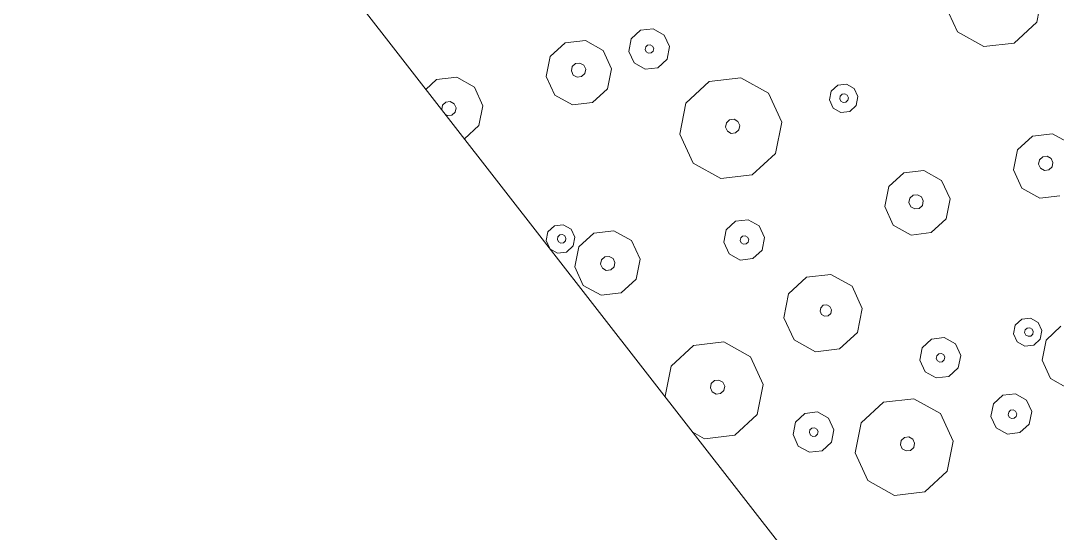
# Model space of a CAD drawing. Header units: metres. Extents: x -2858 to 512, y -1995 to 1252.
# Drawn here: x -574.011 to -569.978, y 416.475 to 418.468 of the extents above; entities that cross this region are included whole.
import ezdxf
from ezdxf.lldxf.tags import DXFTag

# ---------------------------------------------------------------- set-up
doc = ezdxf.new("R2010")
doc.units = ezdxf.units.M
doc.layers.add('Calque commun', color=7, linetype='Continuous')
doc.layers.add('Calque11', color=7, linetype='Continuous')
tags = doc.linetypes.add('HIDDENX2', pattern=[0.75, 0.5, -0.25]).pattern_tags.tags
tags[6:7] = [DXFTag(74, 4), DXFTag(75, 0), DXFTag(340, '0'), DXFTag(46, 1.0), DXFTag(50, 0.0), DXFTag(44, 0.0), DXFTag(45, 0.0)]
tags[4:5] = [DXFTag(74, 4), DXFTag(75, 0), DXFTag(340, '0'), DXFTag(46, 1.0), DXFTag(50, 0.0), DXFTag(44, 0.0), DXFTag(45, 0.0)]

# ---------------------------------------------------------------- blocks, each defined once
blk = doc.blocks.new('geometrebondepartleger')
at = {"layer": 'Calque11', "color": 7, "linetype": 'Continuous', "lineweight": 9}
blk.add_line((150.3457, 147.4392, 79), (130.1803, 35.9078, 79), dxfattribs=at)
blk = doc.blocks.new('pattern')
at = {"layer": 'Calque commun', "color": 54, "linetype": 'Continuous', "lineweight": 9}
for p, q in [((63.9214, 53.6188), (63.9386, 53.5416)), ((64.0632, 53.5275), (64.0829, 53.5728)), ((64.0829, 53.5728), (64.1255, 53.598)), ((64.1255, 53.598), (64.1747, 53.5933)), ((64.1747, 53.5933), (64.2118, 53.5606)), ((63.9386, 53.5416), (63.9071, 53.469)), ((64.074, 53.4792), (64.0632, 53.5275)), ((64.1241, 53.5253), (64.1283, 53.5348)), ((64.1264, 53.5151), (64.1241, 53.5253)), ((64.1283, 53.5348), (64.1372, 53.5401)), ((64.1372, 53.5401), (64.1475, 53.5391)), ((64.1475, 53.5391), (64.1553, 53.5322)), ((64.1576, 53.5221), (64.1535, 53.5126)), ((64.1553, 53.5322), (64.1576, 53.5221)), ((64.2118, 53.5606), (64.2225, 53.5123)), ((64.1342, 53.5083), (64.1264, 53.5151)), ((64.1445, 53.5073), (64.1342, 53.5083)), ((64.1535, 53.5126), (64.1445, 53.5073)), ((64.2225, 53.5123), (64.2029, 53.4669)), ((64.3733, 53.422), (64.4755, 53.4824)), ((64.4755, 53.4824), (64.5936, 53.4711)), ((63.9071, 53.469), (63.839, 53.4288)), ((64.1111, 53.4465), (64.074, 53.4792)), ((64.1603, 53.4418), (64.1111, 53.4465)), ((64.2029, 53.4669), (64.1603, 53.4418)), ((64.5936, 53.4711), (64.6826, 53.3926)), ((63.839, 53.4288), (63.7602, 53.4363)), ((63.8215, 53.392), (63.8513, 53.4096)), ((63.8513, 53.4096), (63.8858, 53.4063)), ((63.8858, 53.4063), (63.9117, 53.3834)), ((64.3261, 53.3132), (64.3733, 53.422)), ((63.8077, 53.3602), (63.8215, 53.392)), ((63.8153, 53.3265), (63.8077, 53.3602)), ((63.8434, 53.3599), (63.8475, 53.3694)), ((63.8456, 53.3497), (63.8434, 53.3599)), ((63.8475, 53.3694), (63.8565, 53.3747)), ((63.8565, 53.3747), (63.8668, 53.3737)), ((63.8668, 53.3737), (63.8746, 53.3668)), ((63.8746, 53.3668), (63.8768, 53.3567)), ((63.9117, 53.3834), (63.9192, 53.3496)), ((64.6826, 53.3926), (64.7084, 53.2768)), ((63.8412, 53.3036), (63.8153, 53.3265)), ((63.8534, 53.3429), (63.8456, 53.3497)), ((63.8638, 53.3419), (63.8534, 53.3429)), ((63.8727, 53.3472), (63.8638, 53.3419)), ((63.8768, 53.3567), (63.8727, 53.3472)), ((63.9192, 53.3496), (63.9055, 53.3179)), ((64.4783, 53.3148), (64.4932, 53.3236)), ((64.4932, 53.3236), (64.5104, 53.322)), ((64.5104, 53.322), (64.5234, 53.3105)), ((63.8757, 53.3003), (63.8412, 53.3036)), ((63.9055, 53.3179), (63.8757, 53.3003)), ((64.3519, 53.1974), (64.3261, 53.3132)), ((64.4714, 53.299), (64.4783, 53.3148)), ((64.4751, 53.2821), (64.4714, 53.299)), ((64.4881, 53.2706), (64.4751, 53.2821)), ((64.5271, 53.2937), (64.5202, 53.2778)), ((64.5234, 53.3105), (64.5271, 53.2937)), ((64.1048, 53.221), (64.1474, 53.2461)), ((64.1474, 53.2461), (64.1966, 53.2414)), ((64.1966, 53.2414), (64.2337, 53.2087)), ((64.5053, 53.269), (64.4881, 53.2706)), ((64.5202, 53.2778), (64.5053, 53.269)), ((64.7084, 53.2768), (64.6611, 53.1679)), ((64.0852, 53.1756), (64.1048, 53.221)), ((64.2337, 53.2087), (64.2444, 53.1605)), ((64.0959, 53.1274), (64.0852, 53.1756)), ((64.1474, 53.1705), (64.1515, 53.18)), ((64.1496, 53.1604), (64.1474, 53.1705)), ((64.1574, 53.1535), (64.1496, 53.1604)), ((64.1515, 53.18), (64.1604, 53.1853)), ((64.1604, 53.1853), (64.1708, 53.1843)), ((64.1767, 53.1578), (64.1677, 53.1525)), ((64.1708, 53.1843), (64.1786, 53.1775)), ((64.1808, 53.1673), (64.1767, 53.1578)), ((64.1786, 53.1775), (64.1808, 53.1673)), ((64.2444, 53.1605), (64.2248, 53.1151)), ((64.4408, 53.1188), (64.3519, 53.1974)), ((64.6611, 53.1679), (64.559, 53.1076)), ((64.133, 53.0946), (64.0959, 53.1274)), ((64.1677, 53.1525), (64.1574, 53.1535)), ((64.559, 53.1076), (64.4408, 53.1188)), ((63.3849, 53.0947), (63.4442, 53.0423)), ((64.1822, 53.09), (64.133, 53.0946)), ((64.2248, 53.1151), (64.1822, 53.09)), ((63.4442, 53.0423), (63.4614, 52.9651)), ((64.6295, 53.0007), (64.6491, 53.046)), ((64.6491, 53.046), (64.6917, 53.0712)), ((64.6917, 53.0712), (64.7409, 53.0665)), ((64.7409, 53.0665), (64.778, 53.0337)), ((63.3064, 52.9879), (63.3213, 52.9967)), ((63.3213, 52.9967), (63.3385, 52.9951)), ((64.6402, 52.9524), (64.6295, 53.0007)), ((64.6917, 52.9955), (64.6958, 53.0051)), ((64.6958, 53.0051), (64.7047, 53.0103)), ((64.7047, 53.0103), (64.7151, 53.0094)), ((64.7151, 53.0094), (64.7229, 53.0025)), ((64.7229, 53.0025), (64.7251, 52.9924)), ((64.778, 53.0337), (64.7888, 52.9855)), ((63.2237, 52.9122), (63.2065, 52.9894)), ((63.2995, 52.972), (63.3064, 52.9879)), ((63.3033, 52.9551), (63.2995, 52.972)), ((63.3385, 52.9951), (63.3515, 52.9836)), ((63.3553, 52.9667), (63.3484, 52.9508)), ((63.3515, 52.9836), (63.3553, 52.9667)), ((63.4614, 52.9651), (63.4299, 52.8925)), ((64.6939, 52.9854), (64.6917, 52.9955)), ((64.7017, 52.9785), (64.6939, 52.9854)), ((64.7121, 52.9775), (64.7017, 52.9785)), ((64.721, 52.9828), (64.7121, 52.9775)), ((64.7251, 52.9924), (64.721, 52.9828)), ((64.7888, 52.9855), (64.7691, 52.9401)), ((63.3163, 52.9437), (63.3033, 52.9551)), ((63.3335, 52.9421), (63.3163, 52.9437)), ((63.3484, 52.9508), (63.3335, 52.9421)), ((64.6773, 52.9197), (64.6402, 52.9524)), ((64.7265, 52.915), (64.6773, 52.9197)), ((64.7691, 52.9401), (64.7265, 52.915)), ((63.283, 52.8598), (63.2237, 52.9122)), ((63.4299, 52.8925), (63.3618, 52.8523)), ((63.3618, 52.8523), (63.283, 52.8598)), ((64.2242, 52.814), (64.306, 52.8623)), ((64.306, 52.8623), (64.4005, 52.8533)), ((64.4005, 52.8533), (64.4716, 52.7905)), ((63.6786, 52.7844), (63.7467, 52.8246)), ((63.7467, 52.8246), (63.8255, 52.8171)), ((63.8255, 52.8171), (63.8848, 52.7648)), ((64.1864, 52.7269), (64.2242, 52.814)), ((63.6471, 52.7118), (63.6786, 52.7844)), ((63.8848, 52.7648), (63.902, 52.6876)), ((64.4716, 52.7905), (64.4923, 52.6978)), ((64.7018, 52.7241), (64.8039, 52.7844)), ((64.8039, 52.7844), (64.9221, 52.7732)), ((64.9221, 52.7732), (65.011, 52.6946)), ((63.7544, 52.7119), (63.7693, 52.7207)), ((63.7693, 52.7207), (63.7865, 52.719)), ((63.7865, 52.719), (63.7995, 52.7076)), ((64.2071, 52.6343), (64.1864, 52.7269)), ((64.3027, 52.7156), (64.3082, 52.7283)), ((64.3057, 52.7021), (64.3027, 52.7156)), ((64.3082, 52.7283), (64.3201, 52.7353)), ((64.3201, 52.7353), (64.3339, 52.734)), ((64.3339, 52.734), (64.3443, 52.7248)), ((64.3443, 52.7248), (64.3473, 52.7113)), ((64.6545, 52.6152), (64.7018, 52.7241)), ((63.6643, 52.6346), (63.6471, 52.7118)), ((63.7475, 52.696), (63.7544, 52.7119)), ((63.7513, 52.6791), (63.7475, 52.696)), ((63.7643, 52.6676), (63.7513, 52.6791)), ((63.7964, 52.6748), (63.7815, 52.666)), ((63.8033, 52.6907), (63.7964, 52.6748)), ((63.7995, 52.7076), (63.8033, 52.6907)), ((63.902, 52.6876), (63.8705, 52.615)), ((64.3161, 52.6929), (64.3057, 52.7021)), ((64.3298, 52.6916), (64.3161, 52.6929)), ((64.3418, 52.6986), (64.3298, 52.6916)), ((64.3473, 52.7113), (64.3418, 52.6986)), ((64.4923, 52.6978), (64.4545, 52.6107)), ((65.011, 52.6946), (65.0225, 52.6432)), ((63.7236, 52.5823), (63.6643, 52.6346)), ((63.7815, 52.666), (63.7643, 52.6676)), ((64.2782, 52.5715), (64.2071, 52.6343)), ((63.8705, 52.615), (63.8024, 52.5748)), ((64.4545, 52.6107), (64.3727, 52.5625)), ((64.6803, 52.4994), (64.6545, 52.6152)), ((64.7998, 52.601), (64.8067, 52.6169)), ((64.8036, 52.5841), (64.7998, 52.601)), ((64.8067, 52.6169), (64.8216, 52.6257)), ((64.8216, 52.6257), (64.8388, 52.6241)), ((64.8388, 52.6241), (64.8518, 52.6126)), ((64.8556, 52.5957), (64.8487, 52.5798)), ((64.8518, 52.6126), (64.8556, 52.5957)), ((62.8401, 52.5168), (62.9423, 52.5772)), ((62.9423, 52.5772), (63.0604, 52.5659)), ((63.0604, 52.5659), (63.1494, 52.4874)), ((63.8024, 52.5748), (63.7236, 52.5823)), ((64.3727, 52.5625), (64.2782, 52.5715)), ((64.8166, 52.5727), (64.8036, 52.5841)), ((64.8338, 52.571), (64.8166, 52.5727)), ((64.8487, 52.5798), (64.8338, 52.571)), ((63.1494, 52.4874), (63.1752, 52.3716)), ((64.7693, 52.4209), (64.6803, 52.4994)), ((64.9923, 52.4761), (64.9896, 52.4699)), ((64.9896, 52.4699), (64.8874, 52.4096)), ((64.8874, 52.4096), (64.7693, 52.4209)), ((63.1752, 52.3716), (63.128, 52.2627)), ((64.2721, 52.3467), (64.3147, 52.3719)), ((64.3147, 52.3719), (64.3639, 52.3672)), ((64.3639, 52.3672), (64.401, 52.3345)), ((64.2524, 52.3014), (64.2721, 52.3467)), ((64.3187, 52.3058), (64.3277, 52.3111)), ((64.3277, 52.3111), (64.338, 52.3101)), ((64.401, 52.3345), (64.4117, 52.2862)), ((64.2632, 52.2531), (64.2524, 52.3014)), ((64.3146, 52.2963), (64.3187, 52.3058)), ((64.3169, 52.2861), (64.3146, 52.2963)), ((64.3247, 52.2792), (64.3169, 52.2861)), ((64.335, 52.2783), (64.3247, 52.2792)), ((64.3439, 52.2835), (64.335, 52.2783)), ((64.338, 52.3101), (64.3458, 52.3032)), ((64.3481, 52.2931), (64.3439, 52.2835)), ((64.3458, 52.3032), (64.3481, 52.2931)), ((64.4117, 52.2862), (64.392, 52.2408)), ((63.6076, 52.2201), (63.6213, 52.2519)), ((63.6213, 52.2519), (63.6512, 52.2695)), ((63.6495, 52.2268), (63.6584, 52.2321)), ((63.6512, 52.2695), (63.6856, 52.2662)), ((63.6584, 52.2321), (63.6688, 52.2311)), ((63.6688, 52.2311), (63.6765, 52.2242)), ((63.6856, 52.2662), (63.7116, 52.2433)), ((63.7116, 52.2433), (63.7191, 52.2095)), ((64.3002, 52.2204), (64.2632, 52.2531)), ((64.392, 52.2408), (64.3495, 52.2157)), ((63.6151, 52.1864), (63.6076, 52.2201)), ((63.6454, 52.2173), (63.6495, 52.2268)), ((63.6476, 52.2072), (63.6454, 52.2173)), ((63.6554, 52.2003), (63.6476, 52.2072)), ((63.6657, 52.1993), (63.6554, 52.2003)), ((63.6747, 52.2046), (63.6657, 52.1993)), ((63.6788, 52.2141), (63.6747, 52.2046)), ((63.6765, 52.2242), (63.6788, 52.2141)), ((63.7191, 52.2095), (63.7053, 52.1778)), ((64.3495, 52.2157), (64.3002, 52.2204)), ((63.641, 52.1635), (63.6151, 52.1864)), ((63.6755, 52.1602), (63.641, 52.1635)), ((63.7053, 52.1778), (63.6755, 52.1602)), ((63.8931, 52.0975), (63.9995, 52.1604)), ((63.9995, 52.1604), (64.1225, 52.1487)), ((64.1225, 52.1487), (64.2152, 52.0669)), ((63.8439, 51.9841), (63.8931, 52.0975)), ((64.6577, 52.0421), (64.7258, 52.0823)), ((64.7258, 52.0823), (64.8046, 52.0748)), ((64.8046, 52.0748), (64.8639, 52.0225)), ((64.2152, 52.0669), (64.2421, 51.9462)), ((64.6262, 51.9695), (64.6577, 52.0421)), ((64.012, 51.9843), (64.0269, 51.9931)), ((64.0269, 51.9931), (64.0441, 51.9914)), ((64.0441, 51.9914), (64.0571, 51.98)), ((64.8639, 52.0225), (64.8811, 51.9453)), ((63.8708, 51.8635), (63.8439, 51.9841)), ((64.0051, 51.9684), (64.012, 51.9843)), ((64.0089, 51.9515), (64.0051, 51.9684)), ((64.0218, 51.9401), (64.0089, 51.9515)), ((64.0608, 51.9631), (64.054, 51.9472)), ((64.0571, 51.98), (64.0608, 51.9631)), ((64.6434, 51.8923), (64.6262, 51.9695)), ((64.7264, 51.9619), (64.7333, 51.9777)), ((64.7302, 51.945), (64.7264, 51.9619)), ((64.7333, 51.9777), (64.7482, 51.9865)), ((64.7482, 51.9865), (64.7655, 51.9849)), ((64.7655, 51.9849), (64.7784, 51.9734)), ((64.7822, 51.9565), (64.7753, 51.9407)), ((64.7784, 51.9734), (64.7822, 51.9565)), ((64.0391, 51.9384), (64.0218, 51.9401)), ((64.054, 51.9472), (64.0391, 51.9384)), ((64.2421, 51.9462), (64.1929, 51.8328)), ((64.7432, 51.9335), (64.7302, 51.945)), ((64.7604, 51.9319), (64.7432, 51.9335)), ((64.7753, 51.9407), (64.7604, 51.9319)), ((64.8811, 51.9453), (64.8496, 51.8727)), ((64.7027, 51.84), (64.6434, 51.8923)), ((64.8496, 51.8727), (64.7815, 51.8325)), ((63.9634, 51.7817), (63.8708, 51.8635)), ((64.1929, 51.8328), (64.0865, 51.77)), ((64.7815, 51.8325), (64.7027, 51.84)), ((64.7502, 51.7639), (64.764, 51.7956)), ((64.764, 51.7956), (64.7938, 51.8132)), ((64.7938, 51.8132), (64.8283, 51.81)), ((64.8283, 51.81), (64.8542, 51.787)), ((64.8542, 51.787), (64.8616, 51.7537)), ((64.0865, 51.77), (63.9634, 51.7817)), ((64.7578, 51.7301), (64.7502, 51.7639)), ((64.7859, 51.7635), (64.79, 51.773)), ((64.7881, 51.7534), (64.7859, 51.7635)), ((64.7959, 51.7465), (64.7881, 51.7534)), ((64.79, 51.773), (64.799, 51.7783)), ((64.8063, 51.7455), (64.7959, 51.7465)), ((64.799, 51.7783), (64.8093, 51.7773)), ((64.8152, 51.7508), (64.8063, 51.7455)), ((64.8093, 51.7773), (64.8171, 51.7705)), ((64.8193, 51.7603), (64.8152, 51.7508)), ((64.8171, 51.7705), (64.8193, 51.7603)), ((64.8615, 51.7526), (64.848, 51.7215)), ((64.7837, 51.7072), (64.7578, 51.7301)), ((64.8182, 51.7039), (64.7837, 51.7072)), ((64.848, 51.7215), (64.8182, 51.7039)), ((63.9654, 51.576), (64.008, 51.6011)), ((64.008, 51.6011), (64.0572, 51.5964)), ((64.0572, 51.5964), (64.0943, 51.5637)), ((63.9458, 51.5306), (63.9654, 51.576)), ((64.0943, 51.5637), (64.1051, 51.5155)), ((63.9565, 51.4824), (63.9458, 51.5306)), ((64.008, 51.5255), (64.0121, 51.535)), ((64.0102, 51.5154), (64.008, 51.5255)), ((64.018, 51.5085), (64.0102, 51.5154)), ((64.0121, 51.535), (64.021, 51.5403)), ((64.0284, 51.5075), (64.018, 51.5085)), ((64.021, 51.5403), (64.0314, 51.5393)), ((64.0373, 51.5128), (64.0284, 51.5075)), ((64.0314, 51.5393), (64.0392, 51.5325)), ((64.0414, 51.5223), (64.0373, 51.5128)), ((64.0392, 51.5325), (64.0414, 51.5223)), ((64.1051, 51.5155), (64.0854, 51.4701)), ((64.1805, 51.4656), (64.2486, 51.5058)), ((64.2486, 51.5058), (64.3274, 51.4983)), ((63.9936, 51.4496), (63.9565, 51.4824)), ((64.0854, 51.4701), (64.0428, 51.445)), ((64.149, 51.393), (64.1805, 51.4656)), ((64.3274, 51.4983), (64.3867, 51.446)), ((64.0428, 51.445), (63.9936, 51.4496)), ((64.3867, 51.446), (64.4039, 51.3688)), ((64.1662, 51.3158), (64.149, 51.393)), ((64.242, 51.3757), (64.2489, 51.3916)), ((64.2489, 51.3916), (64.2638, 51.4004)), ((64.2638, 51.4004), (64.281, 51.3987)), ((64.281, 51.3987), (64.294, 51.3873)), ((64.294, 51.3873), (64.2978, 51.3704)), ((64.2458, 51.3588), (64.242, 51.3757)), ((64.2588, 51.3473), (64.2458, 51.3588)), ((64.276, 51.3457), (64.2588, 51.3473)), ((64.2909, 51.3545), (64.276, 51.3457)), ((64.2978, 51.3704), (64.2909, 51.3545)), ((64.4039, 51.3688), (64.3724, 51.2962)), ((64.2255, 51.2635), (64.1662, 51.3158)), ((64.3043, 51.256), (64.2255, 51.2635)), ((64.3724, 51.2962), (64.3043, 51.256)), ((64.6211, 51.1881), (64.6892, 51.2283)), ((64.6892, 51.2283), (64.7653, 51.221)), ((64.5896, 51.1155), (64.6211, 51.1881)), ((64.6068, 51.0383), (64.5896, 51.1155)), ((64.69, 51.0996), (64.6969, 51.1155)), ((64.6969, 51.1155), (64.7118, 51.1243)), ((64.7118, 51.1243), (64.729, 51.1227)), ((64.729, 51.1227), (64.742, 51.1112)), ((64.742, 51.1112), (64.7439, 51.1026)), ((64.6938, 51.0827), (64.69, 51.0996)), ((64.7068, 51.0713), (64.6938, 51.0827)), ((64.724, 51.0696), (64.7068, 51.0713)), ((64.7389, 51.0784), (64.724, 51.0696)), ((64.74, 51.0811), (64.7389, 51.0784)), ((64.6661, 50.9859), (64.6068, 51.0383)), ((64.7219, 50.9806), (64.6661, 50.9859))]:
    blk.add_line(p, q, dxfattribs=at)
at = {"layer": 'Calque commun', "color": 7, "linetype": 'Continuous', "lineweight": 9}
mesh = blk.add_polyface(dxfattribs=at)
corners = [(70.8497, 113.5412), (53.8349, 19.1692), (74.7282, 106.3237), (76.0435, 113.5984), (74.769, 106.1763), (58.8077, 18.2701), (114.1703, 105.207), (114.1703, 98.5387)]
mesh.append_faces([[corners[k] for k in face] for face in [(3, 4, 6)]], dxfattribs={"vtx0": -1, "vtx1": -1, "color": 7})
mesh.append_faces([[corners[k] for k in face] for face in [(3, 2, 4)]], dxfattribs={"vtx0": -1, "vtx2": -1, "color": 7})
mesh.append_faces([[corners[k] for k in face] for face in [(5, 2, 1)]], dxfattribs={"vtx1": -1, "color": 7})
mesh.append_faces([[corners[k] for k in face] for face in [(0, 1, 2), (3, 0, 2)]], dxfattribs={"vtx1": -1, "vtx2": -1, "color": 7})
mesh.append_faces([[corners[k] for k in face] for face in [(4, 7, 6)]], dxfattribs={"vtx2": -1, "color": 7})

msp = doc.modelspace()

# ---------------------------------------------------------------- linework, layer by layer
at = {"layer": 'Calque commun', "color": 3, "linetype": 'HIDDENX2', "lineweight": 18, "extrusion": (0, 0, -1)}
msp.add_arc((494.5277, 544.1418), 162.6468, 258.823451, 321.396966, dxfattribs=at)
msp.add_arc((494.5277, 544.1418), 162.6468, 258.823451, 321.396966, dxfattribs=at)
msp.add_arc((494.5277, 544.1418), 162.6468, 258.823451, 321.396966, dxfattribs=at)

# ---------------------------------------------------------------- block references
at = {"layer": 'Calque commun', "color": 0, "linetype": 'ByBlock', "lineweight": -2, "rotation": 228.1617603435354}
for name, p in [('geometrebondepartleger', (-528.8356, 560.3039)), ('pattern', (-567.2453, 500.4263))]:
    msp.add_blockref(name, p, dxfattribs=at)

doc.saveas('drawing.dxf')
